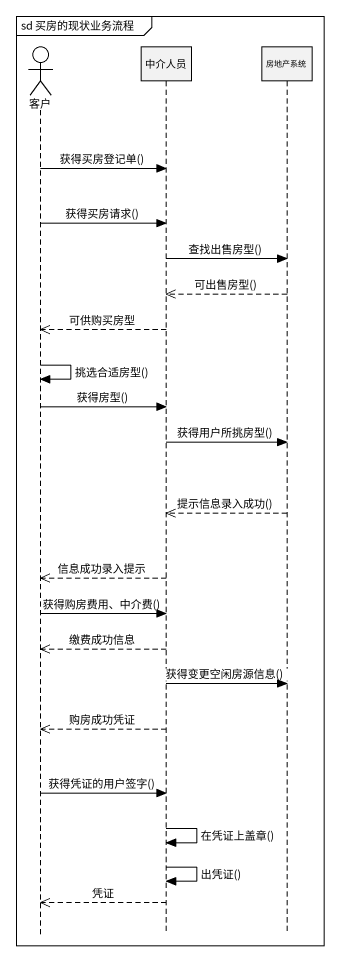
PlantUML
@startuml
mainframe sd 买房的现状业务流程
hide footbox
actor 客户
participant 中介人员
participant 房地产系统

客户 -> 中介人员 : 获得买房登记单()
客户 -> 中介人员 : 获得买房请求()
中介人员 -> 房地产系统 : 查找出售房型()
房地产系统 -->> 中介人员 : 可出售房型()
中介人员 -->> 客户 : 可供购买房型
客户 -> 客户 : 挑选合适房型()
客户 -> 中介人员 : 获得房型()
中介人员 -> 房地产系统 : 获得用户所挑房型()
房地产系统 -->> 中介人员 : 提示信息录入成功()
中介人员 -->> 客户 : 信息成功录入提示
客户 -> 中介人员 : 获得购房费用、中介费()
中介人员 -->> 客户 : 缴费成功信息
中介人员 -> 房地产系统 : 获得变更空闲房源信息()
中介人员 -->> 客户 : 购房成功凭证
客户 -> 中介人员 : 获得凭证的用户签字()
中介人员 -> 中介人员 : 在凭证上盖章()
中介人员 -> 中介人员 : 出凭证()
中介人员 -->> 客户 : 凭证
@enduml
